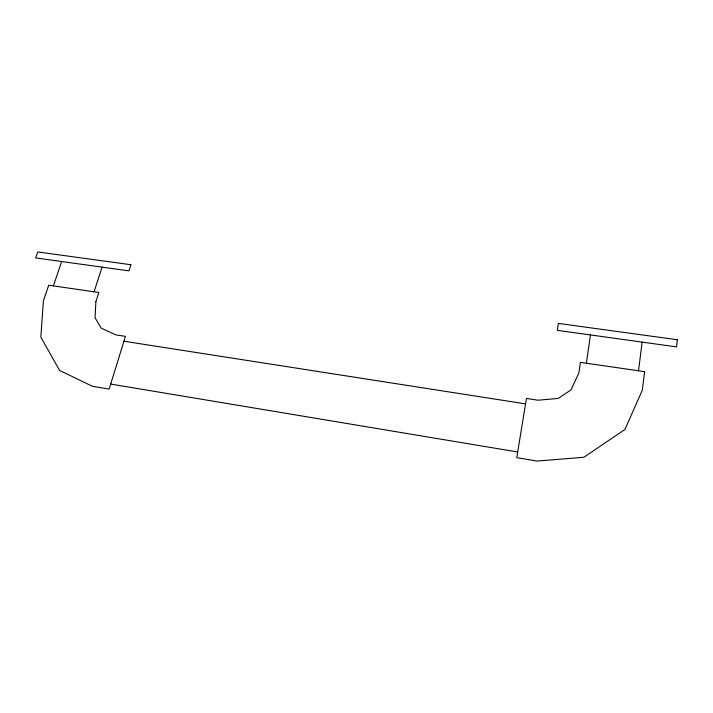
<?xml version="1.0" encoding="UTF-8"?>
<svg xmlns="http://www.w3.org/2000/svg" width="713" height="713" viewBox="0 0 713 713"><rect width="100%" height="100%" fill="white"/><g stroke="black" fill="none" stroke-linecap="round" stroke-linejoin="round"><path stroke-width="1.07" d="M638.518 370.787L642.128 342.106M586.38 363.22L590.462 334.941M94.089 291.795L102.093 267.143M53.377 285.895L61.657 261.528M123.91 341.224L525.561 403.87M110.693 384.075L517.7 451.989M95.863 301.697L95.07 317.811L101.255 328.194L115.818 334.878L125.417 336.367L109.142 389.102L92.476 386.303L59.571 370.448L40.837 337.106L43.404 300.806L48.734 285.218L98.84 292.49L95.863 301.697M677.35 339.744L676.539 346.883L557.299 330.333L558.377 323.408L677.35 339.744M644.614 371.669L642.333 390.118L624.936 429.484L583.858 457.274L537.076 461.061L516.773 457.648L526.452 398.424L538.057 400.216L558.261 398.424L571.042 389.859L578.894 372.908L580.435 362.356L644.614 371.669M130.898 264.728L128.964 270.878L35.65 257.919L37.744 251.939L130.898 264.728"/></g></svg>
